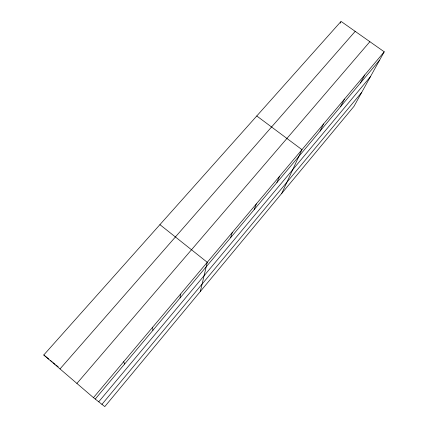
<?xml version="1.0" encoding="UTF-8"?>
<svg xmlns="http://www.w3.org/2000/svg" width="428" height="428" viewBox="0 0 428 428"><rect width="100%" height="100%" fill="white"/><g stroke="black" fill="none" stroke-linecap="round" stroke-linejoin="round"><path stroke-width="0.64" d="M180.054 297.968L180.498 294.122M200.336 291.473L207.254 262.294L159.922 224.647M230.601 237.717L232.244 232.57M254.157 209.645L256.329 203.926M340.314 23.176L340.806 21.994M276.895 182.547L279.548 176.304M281.763 193.36L301.954 149.656L256.773 115.972M320.058 131.107L323.584 123.927M340.565 106.663L344.487 99.066M360.403 83.021L364.688 75.039M384.226 51.799L353.961 106.369L104.785 406.6L93.459 397.649L43.774 354.978L341.052 21.4L384.226 51.799L93.459 397.649M101.95 404.358L361.724 92.368M98.718 401.806L370.413 76.703M95.235 399.057L379.604 60.134M76.906 383.435L369.867 41.693M60.016 368.931L355.192 31.356M43.774 354.978L48.771 359.071M50.253 360.285L52.227 361.901M53.222 362.714L55.223 364.351M56.223 365.17L58.219 366.807M123.671 361.714L124.65 364.003M152.657 327.233L152.898 330.33"/></g></svg>
